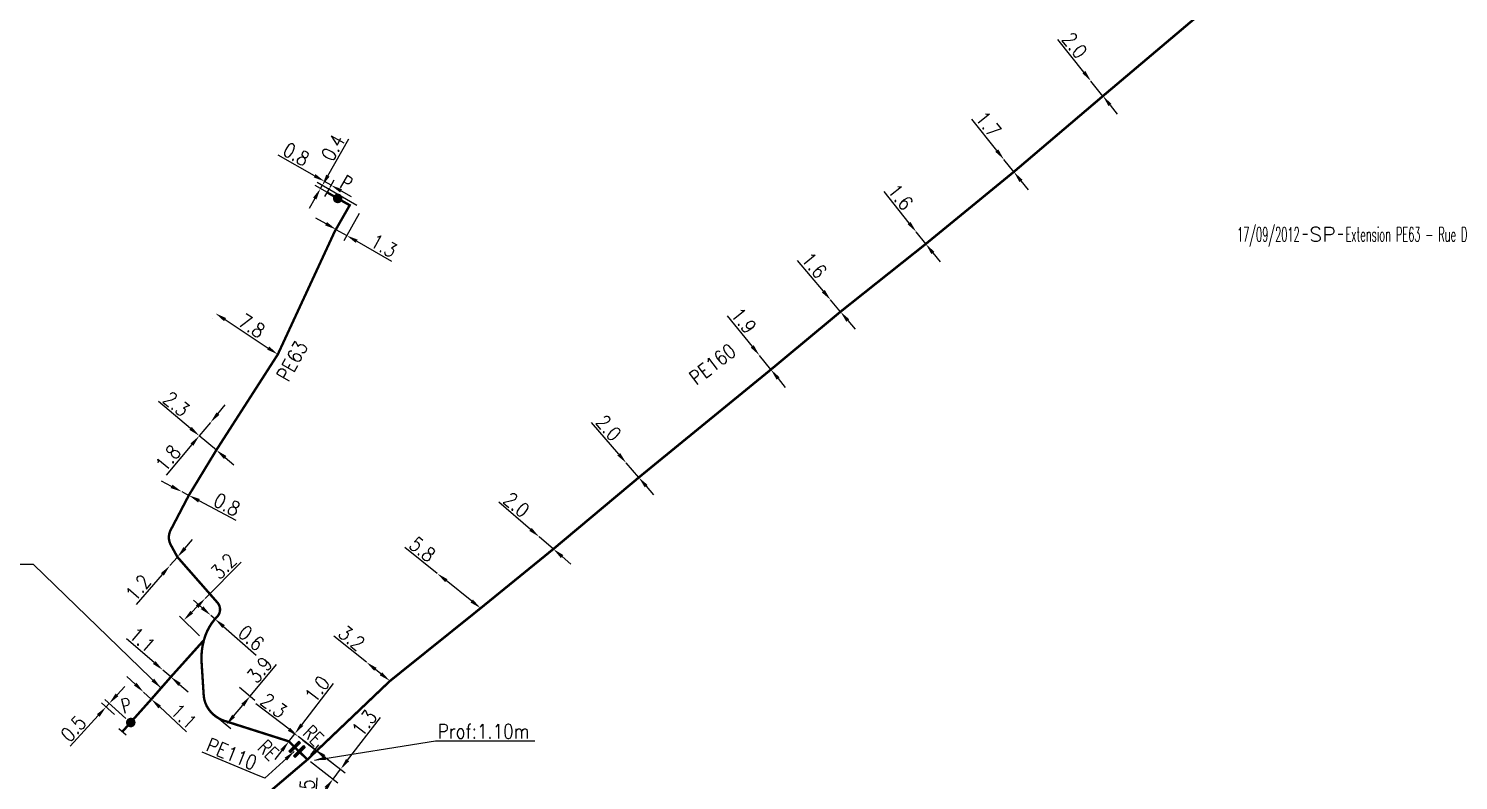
# Model space of a CAD drawing. Header units: millimetres. Extents: x 107995 to 109002, y 120994 to 122000.
# Drawn here: x 108114.4 to 108263.9, y 121177.4 to 121256.1 of the extents above; entities that cross this region are included whole.
import ezdxf
from ezdxf.enums import TextEntityAlignment as Align

# ---------------------------------------------------------------- set-up
doc = ezdxf.new("R2010")
doc.units = ezdxf.units.MM
doc.header["$PDMODE"] = 34
doc.linetypes.add('L_25_PE', pattern=[2000, 1000, 1000])
doc.layers.get('0').update_dxf_attribs({"linetype": 'CONTINUOUS'})
doc.layers.get('DEFPOINTS').update_dxf_attribs({"linetype": 'CONTINUOUS'})
for name, color, linetype in [('L_150', 1, 'CONTINUOUS'), ('L_300', 7, 'CONTINUOUS'), ('L_340', 7, 'CONTINUOUS'), ('L_910', 7, 'CONTINUOUS')]:
    doc.layers.add(name, color=color, linetype=linetype)
doc.styles.add('G_ROMANS', font='ROMANS.SHX', dxfattribs={"width": 0.75})
doc.styles.get("Standard").update_dxf_attribs({"font": 'romans.shx', "width": 0.85})
doc.dimstyles.get("Standard").update_dxf_attribs({"dimtxt": 1.5, "dimasz": 1.2, "dimexe": 0.625, "dimexo": 0.625, "dimgap": 0.25, "dimtad": 1, "dimdec": 1, "dimzin": 0, "dimdsep": 46, "dimtxsty": 'Standard', "dimcen": -0.5, "dimadec": 0, "dimazin": 0, "dimtfac": 1, "dimtdec": 1, "dimtmove": 0, "dimatfit": 3, "dimfxl": 0, "dimtolj": 1, "dimtzin": 0, "dimarcsym": 0})

# ---------------------------------------------------------------- blocks, each defined once
blk = doc.blocks.new('*D150')
at = {"layer": 'DEFPOINTS', "color": 0, "linetype": 'Continuous', "transparency": 16777216}
for p in [(108135.96, 121187.56), (108133.46, 121184.57), (108135.06, 121183.23)]:
    blk.add_point(p, dxfattribs=at)
at = {"layer": 'L_150', "color": 0, "linetype": 'Continuous', "lineweight": -2, "transparency": 16777216}
for p, q in [((108137.56, 121186.22), (108140.32, 121189.53)), ((108136.44, 121187.16), (108138.04, 121185.82)), ((108135.83, 121184.15), (108136.79, 121185.3)), ((108133.94, 121184.16), (108135.54, 121182.83))]:
    blk.add_line(p, q, dxfattribs=at)
at = {"layer": 'L_150', "color": 0, "linetype": 'Continuous', "transparency": 16777216}
for points in [[(108136.64, 121185.43), (108136.95, 121185.17), (108137.56, 121186.22)], [(108135.68, 121184.28), (108135.99, 121184.02), (108135.06, 121183.23)]]:
    blk.add_solid(points, dxfattribs=at)
at = {"layer": 'L_150', "color": 0, "linetype": 'Continuous', "transparency": 16777216, "insert": (108138.56, 121188.98), "char_height": 1.5, "attachment_point": 5, "rotation": 50.1659}
blk.add_mtext('\\A1;3.9', dxfattribs=at)
blk = doc.blocks.new('*D151')
at = {"layer": 'DEFPOINTS', "color": 0, "linetype": 'Continuous', "transparency": 16777216}
for p in [(108133.44, 121194.69), (108133.89, 121194.3), (108133.89, 121194.3)]:
    blk.add_point(p, dxfattribs=at)
at = {"layer": 'L_150', "color": 0, "linetype": 'Continuous', "lineweight": -2, "transparency": 16777216}
for p, q in [((108132.54, 121195.48), (108131.63, 121196.27)), ((108133.44, 121194.69), (108133.89, 121194.3)), ((108134.79, 121193.51), (108138.21, 121190.52))]:
    blk.add_line(p, q, dxfattribs=at)
at = {"layer": 'L_150', "color": 0, "linetype": 'Continuous', "transparency": 16777216}
for points in [[(108132.67, 121195.63), (108132.4, 121195.33), (108133.44, 121194.69)], [(108134.92, 121193.66), (108134.66, 121193.36), (108133.89, 121194.3)]]:
    blk.add_solid(points, dxfattribs=at)
at = {"layer": 'L_150', "color": 0, "linetype": 'Continuous', "transparency": 16777216, "insert": (108137.68, 121192.31), "char_height": 1.5, "attachment_point": 5, "rotation": 318.8132}
blk.add_mtext('\\A1;0.6', dxfattribs=at)
blk = doc.blocks.new('*D152')
at = {"layer": 'DEFPOINTS', "color": 0, "linetype": 'Continuous', "transparency": 16777216}
for p in [(108130.41, 121207.62), (108131.15, 121207.23), (108131.15, 121207.23)]:
    blk.add_point(p, dxfattribs=at)
at = {"layer": 'L_150', "color": 0, "linetype": 'Continuous', "lineweight": -2, "transparency": 16777216}
for p, q in [((108129.35, 121208.17), (108128.28, 121208.73)), ((108130.41, 121207.62), (108131.15, 121207.23)), ((108132.21, 121206.68), (108136.08, 121204.65))]:
    blk.add_line(p, q, dxfattribs=at)
at = {"layer": 'L_150', "color": 0, "linetype": 'Continuous', "transparency": 16777216}
for points in [[(108129.44, 121208.35), (108129.25, 121207.99), (108130.41, 121207.62)], [(108132.3, 121206.85), (108132.12, 121206.5), (108131.15, 121207.23)]]:
    blk.add_solid(points, dxfattribs=at)
at = {"layer": 'L_150', "color": 0, "linetype": 'Continuous', "transparency": 16777216, "insert": (108135.14, 121206.27), "char_height": 1.5, "attachment_point": 5, "rotation": 332.412}
blk.add_mtext('\\A1;0.8', dxfattribs=at)
blk = doc.blocks.new('*D153')
at = {"layer": 'DEFPOINTS', "color": 0, "linetype": 'Continuous', "transparency": 16777216}
for p in [(108132.25, 121213.46), (108134.03, 121211.97), (108134.03, 121211.97)]:
    blk.add_point(p, dxfattribs=at)
at = {"layer": 'L_150', "color": 0, "linetype": 'Continuous', "lineweight": -2, "transparency": 16777216}
for p, q in [((108131.33, 121214.24), (108127.99, 121217.05)), ((108134.03, 121211.97), (108132.25, 121213.46)), ((108134.95, 121211.2), (108135.87, 121210.42))]:
    blk.add_line(p, q, dxfattribs=at)
at = {"layer": 'L_150', "color": 0, "linetype": 'Continuous', "transparency": 16777216}
for points in [[(108131.46, 121214.39), (108131.21, 121214.08), (108132.25, 121213.46)], [(108135.08, 121211.35), (108134.82, 121211.04), (108134.03, 121211.97)]]:
    blk.add_solid(points, dxfattribs=at)
at = {"layer": 'L_150', "color": 0, "linetype": 'Continuous', "transparency": 16777216, "insert": (108129.85, 121216.79), "char_height": 1.5, "attachment_point": 5, "rotation": 319.9324}
blk.add_mtext('\\A1;2.3', dxfattribs=at)
blk = doc.blocks.new('*D154')
at = {"layer": 'DEFPOINTS', "color": 0, "linetype": 'Continuous', "transparency": 16777216}
for p in [(108133.42, 121214.86), (108133.42, 121214.86), (108132.25, 121213.46)]:
    blk.add_point(p, dxfattribs=at)
at = {"layer": 'L_150', "color": 0, "linetype": 'Continuous', "lineweight": -2, "transparency": 16777216}
for p, q in [((108134.2, 121215.77), (108134.97, 121216.69)), ((108133.42, 121214.86), (108132.25, 121213.46)), ((108131.48, 121212.54), (108128.78, 121209.34))]:
    blk.add_line(p, q, dxfattribs=at)
at = {"layer": 'L_150', "color": 0, "linetype": 'Continuous', "transparency": 16777216}
for points in [[(108134.04, 121215.9), (108134.35, 121215.65), (108133.42, 121214.86)], [(108131.33, 121212.67), (108131.63, 121212.42), (108132.25, 121213.46)]]:
    blk.add_solid(points, dxfattribs=at)
at = {"layer": 'L_150', "color": 0, "linetype": 'Continuous', "transparency": 16777216, "insert": (108128.98, 121211.13), "char_height": 1.5, "attachment_point": 5, "rotation": 49.9324}
blk.add_mtext('\\A1;1.8', dxfattribs=at)
blk = doc.blocks.new('*D155')
at = {"layer": 'DEFPOINTS', "color": 0, "linetype": 'Continuous', "transparency": 16777216}
for p in [(108133.94, 121226.27), (108140.46, 121221.98), (108140.46, 121221.98)]:
    blk.add_point(p, dxfattribs=at)
at = {"layer": 'L_150', "color": 0, "linetype": 'Continuous', "lineweight": -2, "transparency": 16777216}
for p, q in [((108133.6, 121225.75), (108133.6, 121225.75)), ((108134.94, 121225.61), (108139.45, 121222.64)), ((108140.11, 121221.46), (108140.11, 121221.46))]:
    blk.add_line(p, q, dxfattribs=at)
at = {"layer": 'L_150', "color": 0, "linetype": 'Continuous', "transparency": 16777216}
for points in [[(108135.05, 121225.78), (108134.83, 121225.45), (108133.94, 121226.27)], [(108139.56, 121222.81), (108139.34, 121222.48), (108140.46, 121221.98)]]:
    blk.add_solid(points, dxfattribs=at)
at = {"layer": 'L_150', "color": 0, "linetype": 'Continuous', "transparency": 16777216, "insert": (108137.75, 121224.96), "char_height": 1.5, "attachment_point": 5, "rotation": 326.6199}
blk.add_mtext('\\A1;7.8', dxfattribs=at)
blk = doc.blocks.new('*D156')
at = {"layer": 'DEFPOINTS', "color": 0, "linetype": 'Continuous', "transparency": 16777216}
for p in [(108145.1, 121239.63), (108145.61, 121238.93), (108146.03, 121239.67)]:
    blk.add_point(p, dxfattribs=at)
at = {"layer": 'L_340', "color": 0, "linetype": 'Continuous', "lineweight": -2, "transparency": 16777216}
for p, q in [((108144.31, 121240.66), (108140.51, 121242.83)), ((108145.41, 121240.17), (108145.66, 121240.61)), ((108145.92, 121239.47), (108146.34, 121240.22)), ((108146.03, 121239.67), (108145.35, 121240.07)), ((108147.08, 121239.08), (108148.12, 121238.48))]:
    blk.add_line(p, q, dxfattribs=at)
at = {"layer": 'L_340', "color": 0, "linetype": 'Continuous', "transparency": 16777216}
for points in [[(108144.4, 121240.83), (108144.21, 121240.49), (108145.35, 121240.07)], [(108147.18, 121239.25), (108146.98, 121238.91), (108146.03, 121239.67)]]:
    blk.add_solid(points, dxfattribs=at)
at = {"layer": 'L_340', "color": 0, "linetype": 'Continuous', "transparency": 16777216, "insert": (108142.38, 121242.91), "char_height": 1.5, "attachment_point": 5, "rotation": 330.2802}
blk.add_mtext('\\A1;0.8', dxfattribs=at)
blk = doc.blocks.new('L_340_07')
at = {"color": 0, "linetype": 'Continuous', "const_width": 0.25, "flags": 128}
blk.add_lwpolyline([(0, 0), (1.25, 0)], dxfattribs=at)
at = {"color": 0, "linetype": 'Continuous', "flags": 128}
blk.add_lwpolyline([(1.25, -0.5), (1.25, 0.5)], dxfattribs=at)
at = {"color": 0, "linetype": 'Continuous', "style": 'G_ROMANS', "width": 0.75, "flags": 3}
for tag, p in [('DEF_LEG', (0.72, -3.47)), ('DEF_COUP', (0.72, -5.97)), ('DEF_TYPE', (0.72, -8.47))]:
    blk.add_attdef(tag, text='', height=1.2, dxfattribs=at).set_placement(p, align=Align.MIDDLE)
blk = doc.blocks.new('L_300_12')
at = {"color": 0, "linetype": 'Continuous', "const_width": 0.497, "flags": 128}
blk.add_lwpolyline([(-0.21, 0, 1), (0.29, 0, 1)], format="xyb", close=True, dxfattribs=at)
at = {"color": 0, "linetype": 'Continuous', "style": 'G_ROMANS', "width": 0.75}
blk.add_text('P', height=1.5, dxfattribs=at).set_placement((0.04, 1.85), align=Align.MIDDLE)
at = {"color": 0, "linetype": 'Continuous', "style": 'G_ROMANS', "width": 0.75, "flags": 3}
for tag, p in [('DEF_LEG', (0, -10)), ('DEF_COUP', (0, -12.5)), ('DEF_TYPE', (0, -15))]:
    blk.add_attdef(tag, text='', height=1.2, dxfattribs=at).set_placement(p, align=Align.MIDDLE)
blk = doc.blocks.new('*D157')
at = {"layer": 'DEFPOINTS', "color": 0, "linetype": 'Continuous', "transparency": 16777216}
for p in [(108145.1, 121239.63), (108146.69, 121238.31), (108149.28, 121237.24)]:
    blk.add_point(p, dxfattribs=at)
at = {"layer": 'L_340', "color": 0, "linetype": 'Continuous', "lineweight": -2, "transparency": 16777216}
for p, q in [((108145.69, 121240.67), (108147.89, 121244.52)), ((108146.15, 121238.62), (108144.38, 121239.63)), ((108148.73, 121237.55), (108144.56, 121239.94)), ((108144.92, 121239.32), (108145.1, 121239.63)), ((108144.33, 121238.28), (108143.73, 121237.24))]:
    blk.add_line(p, q, dxfattribs=at)
at = {"layer": 'L_340', "color": 0, "linetype": 'Continuous', "transparency": 16777216}
for points in [[(108145.52, 121240.77), (108145.87, 121240.57), (108145.1, 121239.63)], [(108144.15, 121238.38), (108144.5, 121238.18), (108144.92, 121239.32)]]:
    blk.add_solid(points, dxfattribs=at)
at = {"layer": 'L_340', "color": 0, "linetype": 'Continuous', "transparency": 16777216, "insert": (108146.22, 121243.61), "char_height": 1.5, "attachment_point": 5, "rotation": 60.2764}
blk.add_mtext('\\A1;0.4', dxfattribs=at)
blk = doc.blocks.new('*D158')
at = {"layer": 'DEFPOINTS', "color": 0, "linetype": 'Continuous', "transparency": 16777216}
for p in [(108147.98, 121237.58), (108149.28, 121237.24), (108146.54, 121235.05)]:
    blk.add_point(p, dxfattribs=at)
at = {"layer": 'L_150', "color": 0, "linetype": 'Continuous', "lineweight": -2, "transparency": 16777216}
for p, q in [((108145.5, 121235.64), (108144.45, 121236.24)), ((108147.67, 121237.04), (108146.23, 121234.51)), ((108148.97, 121236.7), (108147.36, 121233.86)), ((108146.54, 121235.05), (108147.67, 121234.41)), ((108148.71, 121233.81), (108152.35, 121231.73))]:
    blk.add_line(p, q, dxfattribs=at)
at = {"layer": 'L_150', "color": 0, "linetype": 'Continuous', "transparency": 16777216}
for points in [[(108145.6, 121235.82), (108145.4, 121235.47), (108146.54, 121235.05)], [(108148.81, 121233.98), (108148.61, 121233.64), (108147.67, 121234.41)]]:
    blk.add_solid(points, dxfattribs=at)
at = {"layer": 'L_150', "color": 0, "linetype": 'Continuous', "transparency": 16777216, "insert": (108151.54, 121233.34), "char_height": 1.5, "attachment_point": 5, "rotation": 330.2802}
blk.add_mtext('\\A1;1.3', dxfattribs=at)
blk = doc.blocks.new('*D261')
at = {"layer": 'DEFPOINTS', "color": 0, "linetype": 'Continuous', "transparency": 16777216}
for p in [(108142.23, 121182.29), (108142.23, 121182.29), (108141.62, 121181.5)]:
    blk.add_point(p, dxfattribs=at)
at = {"layer": 'L_150', "color": 0, "linetype": 'Continuous', "lineweight": -2, "transparency": 16777216}
for p, q in [((108142.96, 121183.24), (108146.29, 121187.55)), ((108141.62, 121181.5), (108142.23, 121182.29)), ((108140.89, 121180.55), (108140.15, 121179.6))]:
    blk.add_line(p, q, dxfattribs=at)
at = {"layer": 'L_150', "color": 0, "linetype": 'Continuous', "transparency": 16777216}
for points in [[(108142.81, 121183.37), (108143.12, 121183.12), (108142.23, 121182.29)], [(108140.73, 121180.68), (108141.04, 121180.43), (108141.62, 121181.5)]]:
    blk.add_solid(points, dxfattribs=at)
at = {"layer": 'L_150', "color": 0, "linetype": 'Continuous', "transparency": 16777216, "insert": (108144.58, 121186.97), "char_height": 1.5, "attachment_point": 5, "rotation": 52.3236}
blk.add_mtext('\\A1;1.0', dxfattribs=at)
blk = doc.blocks.new('*D262')
at = {"layer": 'DEFPOINTS', "color": 0, "linetype": 'Continuous', "transparency": 16777216}
for p in [(108122.49, 121185.1), (108123.83, 121183.88), (108125.04, 121183.46)]:
    blk.add_point(p, dxfattribs=at)
at = {"layer": 'L_300', "color": 0, "linetype": 'Continuous', "lineweight": -2, "transparency": 16777216}
for p, q in [((108123.64, 121186.36), (108124.45, 121187.25)), ((108123.37, 121184.3), (108122.03, 121185.53)), ((108124.58, 121183.88), (108122.37, 121185.89)), ((108122.83, 121185.47), (108122.49, 121185.1)), ((108121.68, 121184.22), (108118.74, 121180.99))]:
    blk.add_line(p, q, dxfattribs=at)
at = {"layer": 'L_300', "color": 0, "linetype": 'Continuous', "transparency": 16777216}
for points in [[(108123.49, 121186.5), (108123.79, 121186.23), (108122.83, 121185.47)], [(108121.54, 121184.35), (108121.83, 121184.08), (108122.49, 121185.1)]]:
    blk.add_solid(points, dxfattribs=at)
at = {"layer": 'L_300', "color": 0, "linetype": 'Continuous', "transparency": 16777216, "insert": (108119.07, 121182.83), "char_height": 1.5, "attachment_point": 5, "rotation": 47.6574}
blk.add_mtext('\\A1;0.5', dxfattribs=at)
blk = doc.blocks.new('*D263')
at = {"layer": 'DEFPOINTS', "color": 0, "linetype": 'Continuous', "transparency": 16777216}
for p in [(108126.42, 121186.66), (108126.42, 121186.66), (108127.23, 121185.91)]:
    blk.add_point(p, dxfattribs=at)
at = {"layer": 'L_150', "color": 0, "linetype": 'Continuous', "lineweight": -2, "transparency": 16777216}
for p, q in [((108125.54, 121187.48), (108124.67, 121188.3)), ((108126.42, 121186.66), (108127.23, 121185.91)), ((108128.11, 121185.1), (108130.91, 121182.49))]:
    blk.add_line(p, q, dxfattribs=at)
at = {"layer": 'L_150', "color": 0, "linetype": 'Continuous', "transparency": 16777216}
for points in [[(108125.68, 121187.63), (108125.41, 121187.34), (108126.42, 121186.66)], [(108128.24, 121185.24), (108127.97, 121184.95), (108127.23, 121185.91)]]:
    blk.add_solid(points, dxfattribs=at)
at = {"layer": 'L_150', "color": 0, "linetype": 'Continuous', "transparency": 16777216, "insert": (108130.63, 121184.12), "char_height": 1.5, "attachment_point": 5, "rotation": 317.0414}
blk.add_mtext('\\A1;1.1', dxfattribs=at)
blk = doc.blocks.new('*D264')
at = {"layer": 'DEFPOINTS', "color": 0, "linetype": 'Continuous', "transparency": 16777216}
for p in [(108128.44, 121188.96), (108128.44, 121188.96), (108129.27, 121188.24)]:
    blk.add_point(p, dxfattribs=at)
at = {"layer": 'L_150', "color": 0, "linetype": 'Continuous', "lineweight": -2, "transparency": 16777216}
for p, q in [((108127.53, 121189.74), (108124.63, 121192.23)), ((108129.27, 121188.24), (108128.44, 121188.96)), ((108130.18, 121187.46), (108131.09, 121186.68))]:
    blk.add_line(p, q, dxfattribs=at)
at = {"layer": 'L_150', "color": 0, "linetype": 'Continuous', "transparency": 16777216}
for points in [[(108127.66, 121189.89), (108127.4, 121189.59), (108128.44, 121188.96)], [(108130.31, 121187.61), (108130.05, 121187.31), (108129.27, 121188.24)]]:
    blk.add_solid(points, dxfattribs=at)
at = {"layer": 'L_150', "color": 0, "linetype": 'Continuous', "transparency": 16777216, "insert": (108126.28, 121192.13), "char_height": 1.5, "attachment_point": 5, "rotation": 319.3371}
blk.add_mtext('\\A1;1.1', dxfattribs=at)
blk = doc.blocks.new('*D265')
at = {"layer": 'DEFPOINTS', "color": 0, "linetype": 'Continuous', "transparency": 16777216}
for p in [(108132.87, 121196.45), (108132.87, 121196.45), (108132.73, 121192.09)]:
    blk.add_point(p, dxfattribs=at)
at = {"layer": 'L_150', "color": 0, "linetype": 'Continuous', "lineweight": -2, "transparency": 16777216}
for p, q in [((108132.87, 121196.45), (108136.62, 121200.25)), ((108131.46, 121195.02), (108132.02, 121195.59)), ((108132.28, 121192.53), (108130.17, 121194.61))]:
    blk.add_line(p, q, dxfattribs=at)
at = {"layer": 'L_150', "color": 0, "linetype": 'Continuous', "transparency": 16777216}
for points in [[(108131.88, 121195.73), (108132.17, 121195.45), (108132.87, 121196.45)], [(108131.32, 121195.16), (108131.6, 121194.88), (108130.62, 121194.17)]]:
    blk.add_solid(points, dxfattribs=at)
at = {"layer": 'L_150', "color": 0, "linetype": 'Continuous', "transparency": 16777216, "insert": (108134.79, 121199.82), "char_height": 1.5, "attachment_point": 5, "rotation": 45.4074}
blk.add_mtext('\\A1;3.2', dxfattribs=at)
blk = doc.blocks.new('*D266')
at = {"layer": 'DEFPOINTS', "color": 0, "linetype": 'Continuous', "transparency": 16777216}
for p in [(108129.17, 121199.88), (108129.17, 121199.88), (108129.96, 121200.78)]:
    blk.add_point(p, dxfattribs=at)
at = {"layer": 'L_150', "color": 0, "linetype": 'Continuous', "lineweight": -2, "transparency": 16777216}
for p, q in [((108130.74, 121201.69), (108131.53, 121202.6)), ((108129.96, 121200.78), (108129.17, 121199.88)), ((108128.38, 121198.97), (108125.64, 121195.81))]:
    blk.add_line(p, q, dxfattribs=at)
at = {"layer": 'L_150', "color": 0, "linetype": 'Continuous', "transparency": 16777216}
for points in [[(108130.59, 121201.82), (108130.9, 121201.56), (108129.96, 121200.78)], [(108128.23, 121199.1), (108128.54, 121198.84), (108129.17, 121199.88)]]:
    blk.add_solid(points, dxfattribs=at)
at = {"layer": 'L_150', "color": 0, "linetype": 'Continuous', "transparency": 16777216, "insert": (108125.86, 121197.59), "char_height": 1.5, "attachment_point": 5, "rotation": 49.0328}
blk.add_mtext('\\A1;1.2', dxfattribs=at)
blk = doc.blocks.new('GIS_MODF')
at = {"color": 0, "linetype": 'Continuous', "flags": 128}
for points in [[(-2.18, -0.01), (-1.68, -0.01)], [(1.52, -0.01), (2.02, -0.01)]]:
    blk.add_lwpolyline(points, dxfattribs=at)
at = {"color": 0, "linetype": 'Continuous', "width": 0.5}
blk.add_attdef('DATE', text='', height=1.5, dxfattribs=at).set_placement((-2.5, -0.8), align=Align.RIGHT)
at = {"color": 0, "linetype": 'Continuous', "width": 1.771291}
blk.add_attdef('USER', text='', height=1.5, dxfattribs=at).set_placement((-1.51, -0.8), (1.28, -0.8), align=Align.FIT)
at = {"color": 0, "linetype": 'Continuous', "width": 0.5}
blk.add_attdef('DESC', (2.29, -0.8), '', height=1.5, dxfattribs=at)
blk = doc.blocks.new('*D267')
at = {"layer": 'DEFPOINTS', "color": 0, "linetype": 'Continuous', "transparency": 16777216}
for p in [(108143.49, 121171.68), (108143.52, 121172.18), (108144.23, 121171.64)]:
    blk.add_point(p, dxfattribs=at)
at = {"layer": 'L_150', "color": 0, "linetype": 'Continuous', "lineweight": -2, "transparency": 16777216}
for p, q in [((108144.33, 121173.34), (108144.59, 121177.7)), ((108144.12, 121171.64), (108144.85, 121171.6)), ((108144.15, 121172.14), (108144.88, 121172.1)), ((108144.23, 121171.64), (108144.26, 121172.14)), ((108144.16, 121170.44), (108144.09, 121169.24))]:
    blk.add_line(p, q, dxfattribs=at)
at = {"layer": 'L_150', "color": 0, "linetype": 'Continuous', "transparency": 16777216}
for points in [[(108144.13, 121173.35), (108144.53, 121173.32), (108144.26, 121172.14)], [(108143.96, 121170.45), (108144.36, 121170.43), (108144.23, 121171.64)]]:
    blk.add_solid(points, dxfattribs=at)
at = {"layer": 'L_150', "color": 0, "linetype": 'Continuous', "transparency": 16777216, "insert": (108143.49, 121176.18), "char_height": 1.5, "attachment_point": 5, "rotation": 86.6031}
blk.add_mtext('\\A1;0.5', dxfattribs=at)
blk = doc.blocks.new('*D306')
at = {"layer": 'DEFPOINTS', "color": 0, "linetype": 'Continuous', "transparency": 16777216}
for p in [(108149.73, 121189.78), (108149.73, 121189.78), (108152.19, 121187.82)]:
    blk.add_point(p, dxfattribs=at)
at = {"layer": 'L_150', "color": 0, "linetype": 'Continuous', "lineweight": -2, "transparency": 16777216}
for p, q in [((108149.73, 121189.78), (108146.31, 121192.52)), ((108151.25, 121188.57), (108150.66, 121189.03))]:
    blk.add_line(p, q, dxfattribs=at)
at = {"layer": 'L_150', "color": 0, "linetype": 'Continuous', "transparency": 16777216}
for points in [[(108150.79, 121189.19), (108150.54, 121188.88), (108149.73, 121189.78)], [(108151.37, 121188.72), (108151.12, 121188.41), (108152.19, 121187.82)]]:
    blk.add_solid(points, dxfattribs=at)
at = {"layer": 'L_150', "color": 0, "linetype": 'Continuous', "transparency": 16777216, "insert": (108148.18, 121192.31), "char_height": 1.5, "attachment_point": 5, "rotation": 321.3347}
blk.add_mtext('\\A1;3.2', dxfattribs=at)
blk = doc.blocks.new('*D307')
at = {"layer": 'DEFPOINTS', "color": 0, "linetype": 'Continuous', "transparency": 16777216}
for p in [(108157.14, 121199.06), (108157.14, 121199.06), (108161.67, 121195.43)]:
    blk.add_point(p, dxfattribs=at)
at = {"layer": 'L_150', "color": 0, "linetype": 'Continuous', "lineweight": -2, "transparency": 16777216}
for p, q in [((108157.14, 121199.06), (108153.73, 121201.79)), ((108160.74, 121196.18), (108158.08, 121198.31))]:
    blk.add_line(p, q, dxfattribs=at)
at = {"layer": 'L_150', "color": 0, "linetype": 'Continuous', "transparency": 16777216}
for points in [[(108158.21, 121198.46), (108157.96, 121198.15), (108157.14, 121199.06)], [(108160.86, 121196.34), (108160.61, 121196.03), (108161.67, 121195.43)]]:
    blk.add_solid(points, dxfattribs=at)
at = {"layer": 'L_150', "color": 0, "linetype": 'Continuous', "transparency": 16777216, "insert": (108155.59, 121201.58), "char_height": 1.5, "attachment_point": 5, "rotation": 321.335}
blk.add_mtext('\\A1;5.8', dxfattribs=at)
blk = doc.blocks.new('*D308')
at = {"layer": 'DEFPOINTS', "color": 0, "linetype": 'Continuous', "transparency": 16777216}
for p in [(108167.8, 121202.89), (108167.8, 121202.89), (108169.28, 121201.62)]:
    blk.add_point(p, dxfattribs=at)
at = {"layer": 'L_150', "color": 0, "linetype": 'Continuous', "lineweight": -2, "transparency": 16777216}
for p, q in [((108166.89, 121203.67), (108163.58, 121206.52)), ((108169.28, 121201.62), (108167.8, 121202.89)), ((108170.19, 121200.83), (108171.1, 121200.05))]:
    blk.add_line(p, q, dxfattribs=at)
at = {"layer": 'L_150', "color": 0, "linetype": 'Continuous', "transparency": 16777216}
for points in [[(108167.02, 121203.82), (108166.76, 121203.52), (108167.8, 121202.89)], [(108170.32, 121200.99), (108170.06, 121200.68), (108169.28, 121201.62)]]:
    blk.add_solid(points, dxfattribs=at)
at = {"layer": 'L_150', "color": 0, "linetype": 'Continuous', "transparency": 16777216, "insert": (108165.43, 121206.25), "char_height": 1.5, "attachment_point": 5, "rotation": 319.2958}
blk.add_mtext('\\A1;2.0', dxfattribs=at)
blk = doc.blocks.new('*D309')
at = {"layer": 'DEFPOINTS', "color": 0, "linetype": 'Continuous', "transparency": 16777216}
for p in [(108176.9, 121210.62), (108176.9, 121210.62), (108178.21, 121209.1)]:
    blk.add_point(p, dxfattribs=at)
at = {"layer": 'L_150', "color": 0, "linetype": 'Continuous', "lineweight": -2, "transparency": 16777216}
for p, q in [((108176.12, 121211.53), (108173.27, 121214.84)), ((108178.21, 121209.1), (108176.9, 121210.62)), ((108178.99, 121208.19), (108179.77, 121207.28))]:
    blk.add_line(p, q, dxfattribs=at)
at = {"layer": 'L_150', "color": 0, "linetype": 'Continuous', "transparency": 16777216}
for points in [[(108176.27, 121211.66), (108175.97, 121211.4), (108176.9, 121210.62)], [(108179.14, 121208.32), (108178.84, 121208.06), (108178.21, 121209.1)]]:
    blk.add_solid(points, dxfattribs=at)
at = {"layer": 'L_150', "color": 0, "linetype": 'Continuous', "transparency": 16777216, "insert": (108175.06, 121214.29), "char_height": 1.5, "attachment_point": 5, "rotation": 310.7169}
blk.add_mtext('\\A1;2.0', dxfattribs=at)
blk = doc.blocks.new('*D310')
at = {"layer": 'DEFPOINTS', "color": 0, "linetype": 'Continuous', "transparency": 16777216}
for p in [(108190.84, 121221.87), (108190.84, 121221.87), (108192.03, 121220.39)]:
    blk.add_point(p, dxfattribs=at)
at = {"layer": 'L_150', "color": 0, "linetype": 'Continuous', "lineweight": -2, "transparency": 16777216}
for p, q in [((108190.09, 121222.8), (108187.5, 121226.01)), ((108192.03, 121220.39), (108190.84, 121221.87)), ((108192.79, 121219.45), (108193.54, 121218.52))]:
    blk.add_line(p, q, dxfattribs=at)
at = {"layer": 'L_150', "color": 0, "linetype": 'Continuous', "transparency": 16777216}
for points in [[(108190.24, 121222.93), (108189.93, 121222.68), (108190.84, 121221.87)], [(108192.94, 121219.58), (108192.63, 121219.33), (108192.03, 121220.39)]]:
    blk.add_solid(points, dxfattribs=at)
at = {"layer": 'L_150', "color": 0, "linetype": 'Continuous', "transparency": 16777216, "insert": (108189.19, 121225.5), "char_height": 1.5, "attachment_point": 5, "rotation": 308.8762}
blk.add_mtext('\\A1;1.9', dxfattribs=at)
blk = doc.blocks.new('*D311')
at = {"layer": 'DEFPOINTS', "color": 0, "linetype": 'Continuous', "transparency": 16777216}
for p in [(108198.28, 121227.67), (108198.28, 121227.67), (108199.31, 121226.44)]:
    blk.add_point(p, dxfattribs=at)
at = {"layer": 'L_150', "color": 0, "linetype": 'Continuous', "lineweight": -2, "transparency": 16777216}
for p, q in [((108197.52, 121228.59), (108194.83, 121231.81)), ((108199.31, 121226.44), (108198.28, 121227.67)), ((108200.08, 121225.52), (108200.85, 121224.6))]:
    blk.add_line(p, q, dxfattribs=at)
at = {"layer": 'L_150', "color": 0, "linetype": 'Continuous', "transparency": 16777216}
for points in [[(108197.67, 121228.72), (108197.36, 121228.46), (108198.28, 121227.67)], [(108200.23, 121225.65), (108199.92, 121225.39), (108199.31, 121226.44)]]:
    blk.add_solid(points, dxfattribs=at)
at = {"layer": 'L_150', "color": 0, "linetype": 'Continuous', "transparency": 16777216, "insert": (108196.56, 121231.3), "char_height": 1.5, "attachment_point": 5, "rotation": 309.8227}
blk.add_mtext('\\A1;1.6', dxfattribs=at)
blk = doc.blocks.new('*D312')
at = {"layer": 'DEFPOINTS', "color": 0, "linetype": 'Continuous', "transparency": 16777216}
for p in [(108207.24, 121234.78), (108207.24, 121234.78), (108208.23, 121233.53)]:
    blk.add_point(p, dxfattribs=at)
at = {"layer": 'L_150', "color": 0, "linetype": 'Continuous', "lineweight": -2, "transparency": 16777216}
for p, q in [((108206.49, 121235.72), (108203.88, 121239)), ((108208.23, 121233.53), (108207.24, 121234.78)), ((108208.98, 121232.59), (108209.73, 121231.65))]:
    blk.add_line(p, q, dxfattribs=at)
at = {"layer": 'L_150', "color": 0, "linetype": 'Continuous', "transparency": 16777216}
for points in [[(108206.64, 121235.84), (108206.33, 121235.59), (108207.24, 121234.78)], [(108209.13, 121232.71), (108208.82, 121232.46), (108208.23, 121233.53)]]:
    blk.add_solid(points, dxfattribs=at)
at = {"layer": 'L_150', "color": 0, "linetype": 'Continuous', "transparency": 16777216, "insert": (108205.59, 121238.45), "char_height": 1.5, "attachment_point": 5, "rotation": 308.4969}
blk.add_mtext('\\A1;1.6', dxfattribs=at)
blk = doc.blocks.new('*D313')
at = {"layer": 'DEFPOINTS', "color": 0, "linetype": 'Continuous', "transparency": 16777216}
for p in [(108216.41, 121242.36), (108216.41, 121242.36), (108217.44, 121241.07)]:
    blk.add_point(p, dxfattribs=at)
at = {"layer": 'L_150', "color": 0, "linetype": 'Continuous', "lineweight": -2, "transparency": 16777216}
for p, q in [((108215.66, 121243.3), (108213.05, 121246.58)), ((108217.44, 121241.07), (108216.41, 121242.36)), ((108218.18, 121240.13), (108218.93, 121239.19))]:
    blk.add_line(p, q, dxfattribs=at)
at = {"layer": 'L_150', "color": 0, "linetype": 'Continuous', "transparency": 16777216}
for points in [[(108215.82, 121243.42), (108215.5, 121243.17), (108216.41, 121242.36)], [(108218.34, 121240.25), (108218.03, 121240), (108217.44, 121241.07)]]:
    blk.add_solid(points, dxfattribs=at)
at = {"layer": 'L_150', "color": 0, "linetype": 'Continuous', "transparency": 16777216, "insert": (108214.77, 121246.03), "char_height": 1.5, "attachment_point": 5, "rotation": 308.4969}
blk.add_mtext('\\A1;1.7', dxfattribs=at)
blk = doc.blocks.new('*D314')
at = {"layer": 'DEFPOINTS', "color": 0, "linetype": 'Continuous', "transparency": 16777216}
for p in [(108225.51, 121250.56), (108225.51, 121250.56), (108226.76, 121249)]:
    blk.add_point(p, dxfattribs=at)
at = {"layer": 'L_150', "color": 0, "linetype": 'Continuous', "lineweight": -2, "transparency": 16777216}
for p, q in [((108224.77, 121251.5), (108222.05, 121254.92)), ((108226.76, 121249), (108225.51, 121250.56)), ((108227.51, 121248.06), (108228.25, 121247.12))]:
    blk.add_line(p, q, dxfattribs=at)
at = {"layer": 'L_150', "color": 0, "linetype": 'Continuous', "transparency": 16777216}
for points in [[(108224.92, 121251.63), (108224.61, 121251.38), (108225.51, 121250.56)], [(108227.66, 121248.18), (108227.35, 121247.94), (108226.76, 121249)]]:
    blk.add_solid(points, dxfattribs=at)
at = {"layer": 'L_150', "color": 0, "linetype": 'Continuous', "transparency": 16777216, "insert": (108223.81, 121254.31), "char_height": 1.5, "attachment_point": 5, "rotation": 308.4969}
blk.add_mtext('\\A1;2.0', dxfattribs=at)
blk = doc.blocks.new('*D328')
at = {"layer": 'DEFPOINTS', "color": 0, "linetype": 'Continuous', "transparency": 16777216}
for p in [(108142.58, 121182.02), (108143.37, 121179.77), (108147.03, 121178.59)]:
    blk.add_point(p, dxfattribs=at)
at = {"layer": 'L_150', "color": 0, "linetype": 'Continuous', "lineweight": -2, "transparency": 16777216}
for p, q in [((108147.76, 121179.54), (108151.2, 121184)), ((108143.08, 121181.64), (108147.52, 121178.21)), ((108143.87, 121179.39), (108146.73, 121177.18)), ((108146.24, 121177.56), (108147.03, 121178.59)), ((108145.5, 121176.61), (108144.77, 121175.66))]:
    blk.add_line(p, q, dxfattribs=at)
at = {"layer": 'L_150', "color": 0, "linetype": 'Continuous', "transparency": 16777216}
for points in [[(108147.6, 121179.66), (108147.92, 121179.42), (108147.03, 121178.59)], [(108145.34, 121176.73), (108145.66, 121176.49), (108146.24, 121177.56)]]:
    blk.add_solid(points, dxfattribs=at)
at = {"layer": 'L_150', "color": 0, "linetype": 'Continuous', "transparency": 16777216, "insert": (108149.5, 121183.42), "char_height": 1.5, "attachment_point": 5, "rotation": 52.3236}
blk.add_mtext('\\A1;1.3', dxfattribs=at)
blk = doc.blocks.new('L_340_20')
at = {"linetype": 'Continuous'}
blk.add_hatch(color=0, dxfattribs=at).paths.add_polyline_path([(0.125, 0.75), (-0.125, 0.75), (-0.125, -0.75), (0.125, -0.75)])
at = {"color": 0, "linetype": 'Continuous'}
blk.add_lwpolyline([(-0.125, 0.75), (0.125, 0.75), (0.125, -0.75), (-0.125, -0.75)], close=True, dxfattribs=at)
at = {"color": 0, "linetype": 'Continuous', "width": 0.75}
for tag, height, flags, p in [('RE', 1.5, 8, (0, 3)), ('DEF_LEG', 1.2, 3, (0, -5)), ('DEF_COUP', 1.2, 3, (0, -7.5)), ('DEF_TYPE', 1.2, 3, (0, -10))]:
    blk.add_attdef(tag, text='', height=height, dxfattribs=dict(at, flags=flags)).set_placement(p, align=Align.MIDDLE)
blk = doc.blocks.new('*D329')
at = {"layer": 'DEFPOINTS', "color": 0, "linetype": 'Continuous', "transparency": 16777216}
for p in [(108142.58, 121182.02), (108142.58, 121182.02), (108143.55, 121179.59)]:
    blk.add_point(p, dxfattribs=at)
at = {"layer": 'L_150', "color": 0, "linetype": 'Continuous', "lineweight": -2, "transparency": 16777216}
for p, q in [((108141.63, 121182.76), (108138.17, 121185.43)), ((108144.36, 121180.65), (108142.58, 121182.02)), ((108143.93, 121180.09), (108144.75, 121181.14)), ((108145.31, 121179.91), (108146.26, 121179.18))]:
    blk.add_line(p, q, dxfattribs=at)
at = {"layer": 'L_150', "color": 0, "linetype": 'Continuous', "transparency": 16777216}
for points in [[(108141.76, 121182.91), (108141.51, 121182.6), (108142.58, 121182.02)], [(108145.44, 121180.07), (108145.19, 121179.76), (108144.36, 121180.65)]]:
    blk.add_solid(points, dxfattribs=at)
at = {"layer": 'L_150', "color": 0, "linetype": 'Continuous', "transparency": 16777216, "insert": (108140.04, 121185.25), "char_height": 1.5, "attachment_point": 5, "rotation": 322.3236}
blk.add_mtext('\\A1;2.3', dxfattribs=at)

msp = doc.modelspace()

# ---------------------------------------------------------------- linework, layer by layer
at = {"layer": 'L_150', "linetype": 'L_25_PE', "const_width": 0.25, "flags": 128}
for points in [[(108000, 121023), (108010.42, 121035.43), (108017.2, 121043.45), (108023.75, 121051.42), (108032.23, 121061.49), (108039.93, 121070.39), (108047.78, 121079.45), (108053.82, 121086.39), (108063.66, 121097.4), (108075.39, 121111.29), (108086.09, 121123.54), (108094.41, 121132.93), (108101.39, 121140.84), (108113.54, 121154.02), (108127.47, 121166.89), (108134.9, 121172.23), (108143.55, 121179.59), (108143.55, 121179.59), (108152.19, 121187.82), (108161.67, 121195.43), (108169.28, 121201.62), (108178.21, 121209.1), (108192.03, 121220.39), (108199.31, 121226.44), (108208.23, 121233.53), (108217.44, 121241.07), (108226.76, 121249), (108237.31, 121257.91), (108244.6, 121264.14), (108256.28, 121273.98), (108256.69, 121274.9), (108258.42, 121276.23), (108261.06, 121278.8), (108261.46, 121278.46), (108262.68, 121279.52)], [(108132.73, 121192.09), (108129.27, 121188.24), (108127.23, 121185.91), (108125.04, 121183.46)]]:
    msp.add_lwpolyline(points, dxfattribs=at)
msp.add_lwpolyline([(108146.51, 121238.41), (108147.98, 121237.58), (108146.41, 121234.83), (108140.46, 121221.98), (108134.03, 121211.97), (108131.15, 121207.23), (108129.25, 121203.6, 0.24729), (108129.26, 121202.06), (108129.96, 121200.78), (108134.15, 121196.01, -0.376448), (108134.14, 121194.57), (108133.89, 121194.3, 0.113969), (108132.73, 121192.09, 0.087849), (108132.49, 121189.72), (108132.7, 121186.42, 0.176104), (108133.46, 121184.57, 0.126149), (108134.83, 121183.66), (108141.62, 121181.5), (108143.55, 121179.59)], format="xyb", dxfattribs=at)

# ---------------------------------------------------------------- block references
at = {"layer": 'L_300'}
for p, rotation in [((108146.69, 121238.31), 330.5150348622996), ((108125.04, 121183.46), 15.0562162153129)]:
    msp.add_blockref('L_300_12', p, dxfattribs=dict(at, rotation=rotation))
at = {"layer": 'L_340'}
for p, rotation in [((108146.69, 121238.31), 150.2764393971796), ((108125.04, 121183.46), 228.5831617577804)]:
    msp.add_blockref('L_340_07', p, dxfattribs=dict(at, rotation=rotation))
ref = msp.add_blockref('L_340_20', (108142.71, 121180.43), dxfattribs=dict(at, rotation=315.3415802247783))
ref.add_attrib('RE', 'RE', dxfattribs={"layer": '0', "color": 0, "linetype": 'Continuous', "height": 1.5, "rotation": 315.3416, "width": 0.75, "flags": 8}).set_placement((108144.17, 121182.12), align=Align.MIDDLE)
ref = msp.add_blockref('L_340_20', (108142.22, 121180.91), dxfattribs=dict(at, rotation=315.3415802266264))
ref.add_attrib('RE', 'RE', dxfattribs={"layer": '0', "color": 0, "linetype": 'Continuous', "height": 1.5, "rotation": 315.3416, "width": 0.75, "flags": 8}).set_placement((108139.46, 121180.57), align=Align.MIDDLE)
at = {"layer": 'L_910'}
ref = msp.add_blockref('GIS_MODF', (108249.84, 121234.56), dxfattribs=at)
ref.add_attrib('DATE', '17/09/2012', dxfattribs={"layer": '0', "color": 0, "linetype": 'Continuous', "height": 1.5, "width": 0.5}).set_placement((108247.34, 121233.77), align=Align.RIGHT)
ref.add_attrib('USER', 'SP', dxfattribs={"layer": '0', "color": 0, "linetype": 'Continuous', "height": 1.5, "width": 1.025485}).set_placement((108248.34, 121233.77), (108251.12, 121233.77), align=Align.FIT)
ref.add_attrib('DESC', 'Extension PE63 - Rue Decrucq - TR 147563', (108252.13, 121233.77), dxfattribs={"layer": '0', "color": 0, "linetype": 'Continuous', "height": 1.5, "width": 0.5})

# ---------------------------------------------------------------- texts
at = {"layer": 'L_150', "linetype": 'Continuous', "width": 0.85}
msp.add_text('PE63', height=1.5, rotation=60.8896, dxfattribs=at).set_placement((108141.55, 121219.01))
msp.add_text('PE160', height=1.5, rotation=37.8111, dxfattribs=at).set_placement((108185.92, 121220.95), align=Align.MIDDLE)
at = {"layer": 'L_150', "linetype": 'Continuous', "insert": (108157.2, 121181.8), "char_height": 1.5, "attachment_point": 7}
msp.add_mtext('\\A1;Prof:1.10m', dxfattribs=at)
at = {"layer": 'L_150', "linetype": 'Continuous', "insert": (108137.87, 121178.45), "char_height": 1.5, "attachment_point": 9, "rotation": 337.4265}
msp.add_mtext('\\A1;PE110', dxfattribs=at)

# ---------------------------------------------------------------- dimensions: what is measured, and where the dimension line sits
at = {"layer": 'L_150', "linetype": 'Continuous'}
for base, p1, p2, angle, picture, middle, dimtype in [((108225.51, 121250.56), (108226.76, 121249), (108225.51, 121250.56), 308.4969, '*D314', (108223.03, 121253.68), 160), ((108216.408, 121242.36), (108217.4351, 121241.0686), (108216.408, 121242.36), 308.4969, '*D313', (108213.9837, 121245.4081), 160), ((108207.24, 121234.78), (108208.23, 121233.53), (108207.24, 121234.78), 308.4969, '*D312', (108204.81, 121237.83), 160), ((108146.54, 121235.05), (108149.28, 121237.24), (108147.98, 121237.58), 330.2802, '*D158', (108151.05, 121232.48), 160), ((108198.28, 121227.67), (108199.31, 121226.44), (108198.28, 121227.67), 309.8227, '*D311', (108195.79, 121230.66), 160), ((108190.84, 121221.87), (108192.03, 121220.39), (108190.84, 121221.87), 308.8762, '*D310', (108188.41, 121224.87), 160), ((108140.46, 121221.98), (108133.94, 121226.27), (108140.46, 121221.98), 326.6199, '*D155', (108137.2, 121224.13), 161), ((108134.03, 121211.97), (108132.25, 121213.46), (108134.03, 121211.97), 319.9324, '*D153', (108129.2, 121216.03), 161), ((108133.42, 121214.86), (108132.25, 121213.46), (108133.42, 121214.86), 49.9324, '*D154', (108129.75, 121210.48), 161), ((108176.9, 121210.62), (108178.21, 121209.1), (108176.9, 121210.62), 310.7169, '*D309', (108174.3, 121213.64), 160), ((108131.15, 121207.23), (108130.41, 121207.62), (108131.15, 121207.23), 332.412, '*D152', (108134.68, 121205.39), 161), ((108167.7989, 121202.8883), (108169.2771, 121201.6166), (108167.7989, 121202.8883), 319.2958, '*D308', (108164.7773, 121205.4876), 160), ((108157.14, 121199.06), (108161.67, 121195.43), (108157.14, 121199.06), 321.335, '*D307', (108154.97, 121200.8), 160), ((108129.17, 121199.88), (108129.96, 121200.78), (108129.17, 121199.88), 49.0328, '*D266', (108126.62, 121196.94), 160), ((108132.87, 121196.45), (108132.73, 121192.09), (108132.87, 121196.45), 225.4074, '*D265', (108135.5, 121199.12), 160), ((108133.89, 121194.3), (108133.44, 121194.69), (108133.89, 121194.3), 318.8132, '*D151', (108137.02, 121191.56), 161), ((108149.7264, 121189.7844), (108152.1859, 121187.8164), (108149.7264, 121189.7844), 321.3347, '*D306', (108147.5513, 121191.5248), 160), ((108128.44, 121188.96), (108129.27, 121188.24), (108128.44, 121188.96), 319.3371, '*D264', (108125.62, 121191.38), 160), ((108135.06, 121183.23), (108135.96, 121187.56), (108133.46, 121184.57), 230.1659, '*D150', (108139.33, 121188.34), 161), ((108126.42, 121186.66), (108127.23, 121185.91), (108126.42, 121186.66), 317.0414, '*D263', (108129.94, 121183.38), 160), ((108142.23, 121182.29), (108141.62, 121181.5), (108142.23, 121182.29), 232.3236, '*D261', (108145.37, 121186.36), 160), ((108144.23, 121171.64), (108143.52, 121172.18), (108143.49, 121171.68), 86.6031, '*D267', (108144.49, 121176.12), 160)]:
    dim = msp.add_linear_dim(base=base, p1=p1, p2=p2, angle=angle, dimstyle='Standard', dxfattribs=at)
    dim.commit()
    dim.dimension.update_dxf_attribs({"geometry": picture, "text_midpoint": middle, "dimtype": dimtype})
for base, p1, angle, text, picture, middle in [((108142.58, 121182.02), (108143.55, 121179.59), 322.3236, '2.3', '*D329', (108139.43, 121184.46)), ((108147.03, 121178.59), (108143.37, 121179.77), 232.3236, '1.3', '*D328', (108150.29, 121182.81))]:
    dim = msp.add_linear_dim(base=base, p1=p1, p2=(108142.58, 121182.02), angle=angle, text=text, dimstyle='Standard', dxfattribs=at)
    dim.commit()
    dim.dimension.update_dxf_attribs({"geometry": picture, "text_midpoint": middle, "dimtype": 160})
at = {"layer": 'L_300', "linetype": 'Continuous'}
dim = msp.add_linear_dim(base=(108122.49, 121185.1), p1=(108125.04, 121183.46), p2=(108123.83, 121183.88), angle=47.6574, dimstyle='Standard', dxfattribs=at)
dim.commit()
dim.dimension.update_dxf_attribs({"geometry": '*D262', "text_midpoint": (108119.81, 121182.16), "dimtype": 160})
at = {"layer": 'L_340', "linetype": 'Continuous'}
for base, p1, p2, angle, picture, middle in [((108145.1, 121239.63), (108146.69, 121238.31), (108149.28, 121237.24), 60.2764, '*D157', (108147.09, 121243.12)), ((108146.03, 121239.67), (108145.1, 121239.63), (108145.61, 121238.93), 330.2802, '*D156', (108141.89, 121242.04))]:
    dim = msp.add_linear_dim(base=base, p1=p1, p2=p2, angle=angle, dimstyle='Standard', dxfattribs=at)
    dim.commit()
    dim.dimension.update_dxf_attribs({"geometry": picture, "text_midpoint": middle, "dimtype": 160})

# ---------------------------------------------------------------- leaders
at = {"layer": 'L_150', "linetype": 'Continuous', "annotation_type": 0, "has_hookline": 1}
for points, hookline_direction, text_width in [([(108128.25, 121187.08), (108114.9, 121200.01), (108113.7, 121200.01)], 1, 4.43), ([(108144.28, 121179.55), (108156.95, 121181.55)], 0, 10.14)]:
    msp.add_leader(points, dimstyle='Standard', dxfattribs=dict(at, hookline_direction=hookline_direction, text_width=text_width))
at = {"layer": 'L_150', "linetype": 'Continuous', "annotation_type": 0, "has_hookline": 1, "hookline_direction": 1, "text_width": 5.65, "horizontal_direction": (0.923388, -0.383868, 0)}
msp.add_leader([(108142.18, 121180.45), (108139.11, 121177.66), (108138, 121178.12)], dimstyle='Standard', dxfattribs=at)

doc.saveas('drawing.dxf')
